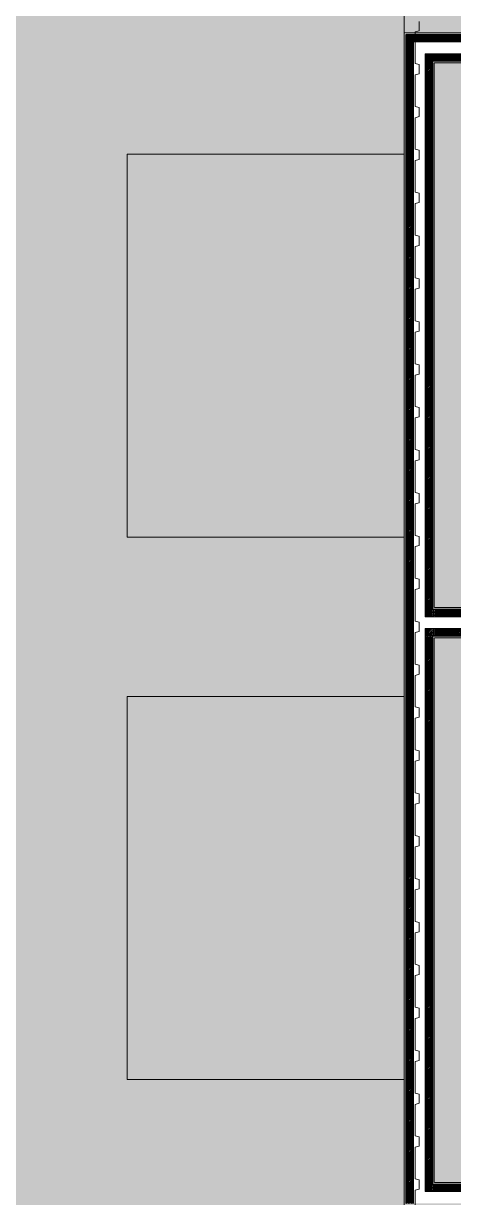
# Model space of a CAD drawing. Header units: millimetres. Extents: x 141848 to 1648660, y -465012 to -151356.
# Drawn here: x 174324 to 178335, y -216756 to -205809 of the extents above; entities that cross this region are included whole.
import ezdxf

# ---------------------------------------------------------------- set-up
doc = ezdxf.new("R2010")
doc.units = ezdxf.units.MM
doc.header["$MEASUREMENT"] = 0
doc.linetypes.add('Wipeout_Contour', pattern=[1000, 0, -1000])
doc.layers.add('Sols_ Dalles', color=7, linetype='Continuous')
pattern_1 = [(45, (0, 175), (-55.68466, 55.68466), [0, -52.5, 0, -78.75]), (110, (175, 175), (74.000794, 26.934086), [0, -38.5, 0, -66.5])]
pattern_2 = [(45, (0, 0), (-7.0710678, 7.0710678), [])]

# ---------------------------------------------------------------- blocks, each defined once
blk = doc.blocks.new('Dalle_23_2', base_point=(162761, -188434))
at = {"layer": 'Sols_ Dalles', "linetype": 'Continuous', "lineweight": 0, "true_color": 0x3f3f3f}
blk.add_hatch(color=250, dxfattribs=at).paths.add_polyline_path([(162761, -188434), (162761, -231396), (177876, -231396), (177876, -188434)])
at = {"layer": 'Sols_ Dalles', "color": 250, "linetype": 'Continuous', "lineweight": 5, "true_color": 0x1f1f1f, "flags": 128}
blk.add_lwpolyline([(162761, -188434), (177876, -188434), (177876, -231396), (162761, -231396)], close=True, dxfattribs=at)
blk = doc.blocks.new('Dalle_24_2', base_point=(177876, -216896))
at = {"layer": 'Sols_ Dalles', "linetype": 'Continuous', "lineweight": 0, "true_color": 0x3f3f3f}
blk.add_hatch(color=250, dxfattribs=at).paths.add_polyline_path([(177876, -216896), (177876, -231396), (185576, -231396), (185576, -216896), (195375, -216896), (195375, -205896), (185576, -205896), (185576, -188411), (177876, -188411), (177876, -205896)])
at = {"layer": 'Sols_ Dalles', "color": 250, "linetype": 'Continuous', "lineweight": 5, "true_color": 0x1f1f1f, "flags": 128}
blk.add_lwpolyline([(177876, -216896), (177876, -231396), (185576, -231396), (185576, -216896), (195375, -216896), (195375, -205896), (185576, -205896), (185576, -188411), (177876, -188411), (177876, -205896)], close=True, dxfattribs=at)
blk = doc.blocks.new('Mur_108_2', base_point=(177876, -205896))
at = {"color": 254, "linetype": 'Wipeout_Contour', "lineweight": 0, "ltscale": 816301.70327}
blk.add_wipeout([(177891, -205911), (177876, -205896), (177876, -205911)], dxfattribs=at)
at = {"color": 254, "linetype": 'Wipeout_Contour', "lineweight": 0, "ltscale": 817423.021547}
blk.add_wipeout([(178156, -206176), (178141, -206161), (178141, -206176)], dxfattribs=at)
at = {"linetype": 'Continuous', "lineweight": 5, "true_color": 0x5f5f5f}
h = blk.add_hatch(dxfattribs=at)
h.set_pattern_fill('Enduit_0002', color=251, style=0, pattern_type=2)
h.set_pattern_definition(pattern_1)
h.paths.add_polyline_path([(177891, -205911), (177876, -205896), (177876, -205911)])
h = blk.add_hatch(dxfattribs=at)
h.set_pattern_fill('Enduit_0002', color=251, style=0, pattern_type=2)
h.set_pattern_definition(pattern_1)
h.paths.add_polyline_path([(178156, -206176), (178141, -206161), (178141, -206176)])
at = {"color": 254, "linetype": 'Wipeout_Contour', "lineweight": 0, "ltscale": 816484.372447}
blk.add_wipeout([(177961, -205981), (177891, -205911), (177891, -205981)], dxfattribs=at)
at = {"linetype": 'Continuous', "lineweight": 5, "true_color": 0x5f5f5f}
h = blk.add_hatch(dxfattribs=at)
h.set_pattern_fill('Briques_terre_cuite__int_94', color=251, style=0, pattern_type=2)
h.set_pattern_definition(pattern_2)
h.paths.add_polyline_path([(177961, -205981), (177891, -205911), (177891, -205981)])
at = {"color": 254, "linetype": 'Wipeout_Contour', "lineweight": 0, "ltscale": 1098216.086922957}
blk.add_wipeout([(177891, -205911), (185296, -205911), (185296, -205896), (177891, -205896)], dxfattribs=at)
at = {"color": 254, "linetype": 'Wipeout_Contour', "lineweight": 0, "ltscale": 816867.260576}
blk.add_wipeout([(178071, -206091), (177961, -205981), (177961, -206091)], dxfattribs=at)
at = {"linetype": 'Continuous', "lineweight": 5, "true_color": 0x5f5f5f}
h = blk.add_hatch(dxfattribs=at)
h.set_pattern_fill('Enduit_0002', color=251, style=0, pattern_type=2)
h.set_pattern_definition(pattern_1)
h.paths.add_polyline_path([(177891, -205911), (185296, -205911), (185296, -205896), (177891, -205896)])
at = {"color": 254, "linetype": 'Wipeout_Contour', "lineweight": 0, "ltscale": 817246.019956}
blk.add_wipeout([(178141, -206161), (178071, -206091), (178071, -206161)], dxfattribs=at)
at = {"linetype": 'Continuous', "lineweight": 5, "true_color": 0x5f5f5f}
h = blk.add_hatch(dxfattribs=at)
h.set_pattern_fill('Briques_terre_cuite__int_94', color=251, style=0, pattern_type=2)
h.set_pattern_definition(pattern_2)
h.paths.add_polyline_path([(178141, -206161), (178071, -206091), (178071, -206161)])
at = {"color": 254, "linetype": 'Wipeout_Contour', "lineweight": 0, "ltscale": 816298.748157}
blk.add_wipeout([(177891, -205896), (177876, -205896), (177891, -205911)], dxfattribs=at)
at = {"color": 254, "linetype": 'Wipeout_Contour', "lineweight": 0, "ltscale": 1098435.124131426}
blk.add_wipeout([(177961, -205981), (185296, -205981), (185296, -205911), (177961, -205911)], dxfattribs=at)
at = {"linetype": 'Continuous', "lineweight": 5, "true_color": 0x5f5f5f}
h = blk.add_hatch(dxfattribs=at)
h.set_pattern_fill('Enduit_0002', color=251, style=0, pattern_type=2)
h.set_pattern_definition(pattern_1)
h.paths.add_polyline_path([(177891, -205896), (177876, -205896), (177891, -205911)])
h = blk.add_hatch(dxfattribs=at)
h.set_pattern_fill('Briques_terre_cuite__int_94', color=251, style=0, pattern_type=2)
h.set_pattern_definition(pattern_2)
h.paths.add_polyline_path([(177961, -205981), (185296, -205981), (185296, -205911), (177961, -205911)])
at = {"color": 254, "linetype": 'Wipeout_Contour', "lineweight": 0, "ltscale": 1099357.708882553}
blk.add_wipeout([(178156, -206176), (185296, -206176), (185296, -206161), (178156, -206161)], dxfattribs=at)
at = {"linetype": 'Continuous', "lineweight": 5, "true_color": 0x5f5f5f}
h = blk.add_hatch(dxfattribs=at)
h.set_pattern_fill('Enduit_0002', color=251, style=0, pattern_type=2)
h.set_pattern_definition(pattern_1)
h.paths.add_polyline_path([(178156, -206176), (185296, -206176), (185296, -206161), (178156, -206161)])
at = {"color": 254, "linetype": 'Wipeout_Contour', "lineweight": 0, "ltscale": 816475.755189}
blk.add_wipeout([(177961, -205911), (177891, -205911), (177961, -205981)], dxfattribs=at)
at = {"color": 254, "linetype": 'Wipeout_Contour', "lineweight": 0, "ltscale": 1098848.993650395}
blk.add_wipeout([(178071, -206091), (185296, -206091), (185296, -205981), (178071, -205981)], dxfattribs=at)
at = {"linetype": 'Continuous', "lineweight": 5, "true_color": 0x5f5f5f}
h = blk.add_hatch(dxfattribs=at)
h.set_pattern_fill('Briques_terre_cuite__int_94', color=251, style=0, pattern_type=2)
h.set_pattern_definition(pattern_2)
h.paths.add_polyline_path([(177961, -205911), (177891, -205911), (177961, -205981)])
at = {"color": 7, "linetype": 'Continuous', "lineweight": 5}
for p, q in [((177891, -205911), (177891, -205981)), ((177961, -205911), (177891, -205911)), ((185296, -205911), (177961, -205911))]:
    blk.add_line(p, q, dxfattribs=at)
at = {"color": 7, "linetype": 'Continuous', "lineweight": 5, "flags": 128}
for points in [[(177876, -205896), (177876, -205911)], [(185296, -205896), (177876, -205896)]]:
    blk.add_lwpolyline(points, dxfattribs=at)
at = {"color": 254, "linetype": 'Wipeout_Contour', "lineweight": 0, "ltscale": 817420.068543}
blk.add_wipeout([(178156, -206161), (178141, -206161), (178156, -206176)], dxfattribs=at)
at = {"linetype": 'Continuous', "lineweight": 5, "true_color": 0x5f5f5f}
h = blk.add_hatch(dxfattribs=at)
h.set_pattern_fill('Enduit_0002', color=251, style=0, pattern_type=2)
h.set_pattern_definition(pattern_1)
h.paths.add_polyline_path([(178156, -206161), (178141, -206161), (178156, -206176)])
at = {"color": 254, "linetype": 'Wipeout_Contour', "lineweight": 0, "ltscale": 816854.530426}
blk.add_wipeout([(178071, -205981), (177961, -205981), (178071, -206091)], dxfattribs=at)
at = {"color": 7, "linetype": 'Continuous', "lineweight": 5}
for p, q in [((177961, -205981), (177961, -206091)), ((178071, -205981), (177961, -205981)), ((185296, -205981), (178071, -205981))]:
    blk.add_line(p, q, dxfattribs=at)
at = {"color": 254, "linetype": 'Wipeout_Contour', "lineweight": 0, "ltscale": 1099210.568425837}
blk.add_wipeout([(178141, -206161), (185296, -206161), (185296, -206091), (178141, -206091)], dxfattribs=at)
at = {"linetype": 'Continuous', "lineweight": 5, "true_color": 0x5f5f5f}
h = blk.add_hatch(dxfattribs=at)
h.set_pattern_fill('Briques_terre_cuite__int_94', color=251, style=0, pattern_type=2)
h.set_pattern_definition(pattern_2)
h.paths.add_polyline_path([(178141, -206161), (185296, -206161), (185296, -206091), (178141, -206091)])
at = {"color": 254, "linetype": 'Wipeout_Contour', "lineweight": 0, "ltscale": 817237.409407}
blk.add_wipeout([(178141, -206091), (178071, -206091), (178141, -206161)], dxfattribs=at)
at = {"linetype": 'Continuous', "lineweight": 5, "true_color": 0x5f5f5f}
h = blk.add_hatch(dxfattribs=at)
h.set_pattern_fill('Briques_terre_cuite__int_94', color=251, style=0, pattern_type=2)
h.set_pattern_definition(pattern_2)
h.paths.add_polyline_path([(178141, -206091), (178071, -206091), (178141, -206161)])
at = {"color": 7, "linetype": 'Continuous', "lineweight": 5}
for p, q in [((178071, -206091), (178071, -206161)), ((178141, -206091), (178071, -206091)), ((185296, -206091), (178141, -206091)), ((178141, -206161), (178141, -206176)), ((178141, -206161), (185296, -206161))]:
    blk.add_line(p, q, dxfattribs=at)
at = {"color": 7, "linetype": 'Continuous', "lineweight": 5, "flags": 128}
blk.add_lwpolyline([(178156, -206176), (185296, -206176)], dxfattribs=at)
blk = doc.blocks.new('Mur_110_2', base_point=(195375, -216896))
at = {"color": 254, "linetype": 'Wipeout_Contour', "lineweight": 0, "ltscale": 841393.270096}
blk.add_wipeout([(178141, -216616), (178141, -216631), (178156, -216616)], dxfattribs=at)
at = {"color": 254, "linetype": 'Wipeout_Contour', "lineweight": 0, "ltscale": 841381.153226}
blk.add_wipeout([(178071, -216701), (177961, -216701), (177961, -216811)], dxfattribs=at)
at = {"linetype": 'Continuous', "lineweight": 5, "true_color": 0x5f5f5f}
h = blk.add_hatch(dxfattribs=at)
h.set_pattern_fill('Enduit_0002', color=251, style=0, pattern_type=2)
h.set_pattern_definition(pattern_1)
h.paths.add_polyline_path([(178141, -216616), (178141, -216631), (178156, -216616)])
at = {"color": 254, "linetype": 'Wipeout_Contour', "lineweight": 0, "ltscale": 841372.081685}
blk.add_wipeout([(178071, -216631), (178071, -216701), (178141, -216631)], dxfattribs=at)
at = {"linetype": 'Continuous', "lineweight": 5, "true_color": 0x5f5f5f}
h = blk.add_hatch(dxfattribs=at)
h.set_pattern_fill('Briques_terre_cuite__int_94', color=251, style=0, pattern_type=2)
h.set_pattern_definition(pattern_2)
h.paths.add_polyline_path([(178071, -216631), (178071, -216701), (178141, -216631)])
at = {"color": 254, "linetype": 'Wipeout_Contour', "lineweight": 0, "ltscale": 841414.520443}
blk.add_wipeout([(178156, -216616), (178141, -216631), (178156, -216631)], dxfattribs=at)
at = {"color": 254, "linetype": 'Wipeout_Contour', "lineweight": 0, "ltscale": 841536.111159}
blk.add_wipeout([(178071, -216701), (177961, -216811), (178071, -216811)], dxfattribs=at)
at = {"linetype": 'Continuous', "lineweight": 5, "true_color": 0x5f5f5f}
h = blk.add_hatch(dxfattribs=at)
h.set_pattern_fill('Enduit_0002', color=251, style=0, pattern_type=2)
h.set_pattern_definition(pattern_1)
h.paths.add_polyline_path([(178156, -216616), (178141, -216631), (178156, -216631)])
at = {"color": 7, "linetype": 'Continuous', "lineweight": 5}
blk.add_line((177961, -216701), (177961, -216811), dxfattribs=at)
at = {"color": 254, "linetype": 'Wipeout_Contour', "lineweight": 0, "ltscale": 1131367.05850493}
blk.add_wipeout([(178071, -216811), (185296, -216811), (185296, -216701), (178071, -216701)], dxfattribs=at)
at = {"color": 254, "linetype": 'Wipeout_Contour', "lineweight": 0, "ltscale": 1131068.87650674}
blk.add_wipeout([(178156, -216631), (185296, -216631), (185296, -216616), (178156, -216616)], dxfattribs=at)
at = {"linetype": 'Continuous', "lineweight": 5, "true_color": 0x5f5f5f}
h = blk.add_hatch(dxfattribs=at)
h.set_pattern_fill('Enduit_0002', color=251, style=0, pattern_type=2)
h.set_pattern_definition(pattern_1)
h.paths.add_polyline_path([(178156, -216631), (185296, -216631), (185296, -216616), (178156, -216616)])
at = {"color": 254, "linetype": 'Wipeout_Contour', "lineweight": 0, "ltscale": 841470.745224}
blk.add_wipeout([(178141, -216631), (178071, -216701), (178141, -216701)], dxfattribs=at)
at = {"linetype": 'Continuous', "lineweight": 5, "true_color": 0x5f5f5f}
h = blk.add_hatch(dxfattribs=at)
h.set_pattern_fill('Briques_terre_cuite__int_94', color=251, style=0, pattern_type=2)
h.set_pattern_definition(pattern_2)
h.paths.add_polyline_path([(178141, -216631), (178071, -216701), (178141, -216701)])
at = {"color": 7, "linetype": 'Continuous', "lineweight": 5}
blk.add_line((178071, -216631), (178071, -216701), dxfattribs=at)
at = {"color": 254, "linetype": 'Wipeout_Contour', "lineweight": 0, "ltscale": 1131180.07473482}
blk.add_wipeout([(178141, -216701), (185296, -216701), (185296, -216631), (178141, -216631)], dxfattribs=at)
at = {"linetype": 'Continuous', "lineweight": 5, "true_color": 0x5f5f5f}
h = blk.add_hatch(dxfattribs=at)
h.set_pattern_fill('Briques_terre_cuite__int_94', color=251, style=0, pattern_type=2)
h.set_pattern_definition(pattern_2)
h.paths.add_polyline_path([(178141, -216701), (185296, -216701), (185296, -216631), (178141, -216631)])
at = {"color": 7, "linetype": 'Continuous', "lineweight": 5}
for p, q in [((178141, -216616), (178141, -216631)), ((185296, -216631), (178141, -216631)), ((178071, -216701), (178141, -216701)), ((178141, -216701), (185296, -216701))]:
    blk.add_line(p, q, dxfattribs=at)
at = {"color": 7, "linetype": 'Continuous', "lineweight": 5, "flags": 128}
blk.add_lwpolyline([(185296, -216616), (178156, -216616)], dxfattribs=at)
blk = doc.blocks.new('Mur_111_2', base_point=(177876, -216896))
at = {"color": 254, "linetype": 'Wipeout_Contour', "lineweight": 0, "ltscale": 1105209.055086378}
blk.add_wipeout([(177891, -216881), (177891, -205911), (177876, -205911), (177876, -216881)], dxfattribs=at)
at = {"color": 254, "linetype": 'Wipeout_Contour', "lineweight": 0, "ltscale": 1097645.732920272}
blk.add_wipeout([(178156, -211256), (178156, -206176), (178141, -206176), (178141, -211256)], dxfattribs=at)
at = {"color": 254, "linetype": 'Wipeout_Contour', "lineweight": 0, "ltscale": 1106206.847679934}
blk.add_wipeout([(178156, -211536), (178156, -211521), (178141, -211521), (178141, -211536)], dxfattribs=at)
at = {"linetype": 'Continuous', "lineweight": 5, "true_color": 0x5f5f5f}
h = blk.add_hatch(dxfattribs=at)
h.set_pattern_fill('Enduit_0002', color=251, style=0, pattern_type=2)
h.set_pattern_definition(pattern_1)
h.paths.add_polyline_path([(177891, -216881), (177891, -205911), (177876, -205911), (177876, -216881)])
h = blk.add_hatch(dxfattribs=at)
h.set_pattern_fill('Enduit_0002', color=251, style=0, pattern_type=2)
h.set_pattern_definition(pattern_1)
h.paths.add_polyline_path([(178156, -211256), (178156, -206176), (178141, -206176), (178141, -211256)])
h = blk.add_hatch(dxfattribs=at)
h.set_pattern_fill('Enduit_0002', color=251, style=0, pattern_type=2)
h.set_pattern_definition(pattern_1)
h.paths.add_polyline_path([(178156, -211536), (178156, -211521), (178141, -211521), (178141, -211536)])
at = {"color": 254, "linetype": 'Wipeout_Contour', "lineweight": 0, "ltscale": 1105316.247698485}
blk.add_wipeout([(177891, -205981), (177891, -216811), (177961, -216811), (177961, -205981)], dxfattribs=at)
at = {"color": 254, "linetype": 'Wipeout_Contour', "lineweight": 0, "ltscale": 1105396.288857299}
blk.add_wipeout([(178156, -211271), (178156, -211256), (178141, -211256), (178141, -211271)], dxfattribs=at)
at = {"color": 254, "linetype": 'Wipeout_Contour', "lineweight": 0, "ltscale": 1114039.250614944}
blk.add_wipeout([(178156, -216616), (178156, -211536), (178141, -211536), (178141, -216616)], dxfattribs=at)
at = {"linetype": 'Continuous', "lineweight": 5, "true_color": 0x5f5f5f}
h = blk.add_hatch(dxfattribs=at)
h.set_pattern_fill('Briques_terre_cuite__int_94', color=251, style=0, pattern_type=2)
h.set_pattern_definition(pattern_2)
h.paths.add_polyline_path([(177891, -205981), (177891, -216811), (177961, -216811), (177961, -205981)])
h = blk.add_hatch(dxfattribs=at)
h.set_pattern_fill('Enduit_0002', color=251, style=0, pattern_type=2)
h.set_pattern_definition(pattern_1)
h.paths.add_polyline_path([(178156, -211271), (178156, -211256), (178141, -211256), (178141, -211271)])
h = blk.add_hatch(dxfattribs=at)
h.set_pattern_fill('Enduit_0002', color=251, style=0, pattern_type=2)
h.set_pattern_definition(pattern_1)
h.paths.add_polyline_path([(178156, -216616), (178156, -211536), (178141, -211536), (178141, -216616)])
at = {"color": 7, "linetype": 'Continuous', "lineweight": 5}
for p, q in [((177891, -205911), (177891, -205981)), ((177891, -205981), (177891, -216811))]:
    blk.add_line(p, q, dxfattribs=at)
at = {"color": 7, "linetype": 'Continuous', "lineweight": 5, "flags": 128}
blk.add_lwpolyline([(177876, -205911), (177876, -216881)], dxfattribs=at)
at = {"color": 254, "linetype": 'Wipeout_Contour', "lineweight": 0, "ltscale": 1097303.07466265}
blk.add_wipeout([(178071, -211341), (178071, -206091), (177961, -206091), (177961, -211341)], dxfattribs=at)
at = {"color": 7, "linetype": 'Continuous', "lineweight": 5}
blk.add_line((177961, -205981), (177961, -206091), dxfattribs=at)
at = {"color": 254, "linetype": 'Wipeout_Contour', "lineweight": 0, "ltscale": 1097535.610810011}
blk.add_wipeout([(178141, -211271), (178141, -206161), (178071, -206161), (178071, -211271)], dxfattribs=at)
at = {"color": 254, "linetype": 'Wipeout_Contour', "lineweight": 0, "ltscale": 1105460.073086165}
blk.add_wipeout([(178071, -211451), (178071, -211341), (177961, -211341), (177961, -211451)], dxfattribs=at)
at = {"linetype": 'Continuous', "lineweight": 5, "true_color": 0x5f5f5f}
h = blk.add_hatch(dxfattribs=at)
h.set_pattern_fill('Briques_terre_cuite__int_94', color=251, style=0, pattern_type=2)
h.set_pattern_definition(pattern_2)
h.paths.add_polyline_path([(178141, -211271), (178141, -206161), (178071, -206161), (178071, -211271)])
at = {"color": 7, "linetype": 'Continuous', "lineweight": 5}
for p, q in [((177961, -206091), (177961, -211341)), ((178071, -206091), (178071, -206161)), ((178141, -206161), (178141, -206176))]:
    blk.add_line(p, q, dxfattribs=at)
at = {"color": 254, "linetype": 'Wipeout_Contour', "lineweight": 0, "ltscale": 1113701.597807075}
blk.add_wipeout([(177961, -211451), (177961, -216701), (178071, -216701), (178071, -211451)], dxfattribs=at)
at = {"color": 7, "linetype": 'Continuous', "lineweight": 5}
for p, q in [((177961, -211341), (177961, -211451)), ((177961, -211451), (177961, -216701)), ((177961, -216701), (177961, -216811))]:
    blk.add_line(p, q, dxfattribs=at)
at = {"color": 254, "linetype": 'Wipeout_Contour', "lineweight": 0, "ltscale": 1105416.694641163}
blk.add_wipeout([(178141, -211341), (178141, -211271), (178071, -211271), (178071, -211341)], dxfattribs=at)
at = {"color": 254, "linetype": 'Wipeout_Contour', "lineweight": 0, "ltscale": 1105967.31745343}
blk.add_wipeout([(178141, -211521), (178141, -211451), (178071, -211451), (178071, -211521)], dxfattribs=at)
at = {"linetype": 'Continuous', "lineweight": 5, "true_color": 0x5f5f5f}
h = blk.add_hatch(dxfattribs=at)
h.set_pattern_fill('Briques_terre_cuite__int_94', color=251, style=0, pattern_type=2)
h.set_pattern_definition(pattern_2)
h.paths.add_polyline_path([(178141, -211341), (178141, -211271), (178071, -211271), (178071, -211341)])
h = blk.add_hatch(dxfattribs=at)
h.set_pattern_fill('Briques_terre_cuite__int_94', color=251, style=0, pattern_type=2)
h.set_pattern_definition(pattern_2)
h.paths.add_polyline_path([(178141, -211521), (178141, -211451), (178071, -211451), (178071, -211521)])
at = {"color": 7, "linetype": 'Continuous', "lineweight": 5}
for p, q in [((178071, -206161), (178071, -211271)), ((178141, -211271), (178141, -206176)), ((178071, -211271), (178071, -211341)), ((178156, -211271), (178141, -211271)), ((178141, -211341), (178071, -211341)), ((178071, -211451), (178141, -211451))]:
    blk.add_line(p, q, dxfattribs=at)
at = {"color": 7, "linetype": 'Continuous', "lineweight": 5, "flags": 128}
blk.add_lwpolyline([(178156, -211256), (178156, -206176)], dxfattribs=at)
at = {"color": 254, "linetype": 'Wipeout_Contour', "lineweight": 0, "ltscale": 1113930.742542824}
blk.add_wipeout([(178141, -216631), (178141, -211521), (178071, -211521), (178071, -216631)], dxfattribs=at)
at = {"linetype": 'Continuous', "lineweight": 5, "true_color": 0x5f5f5f}
h = blk.add_hatch(dxfattribs=at)
h.set_pattern_fill('Briques_terre_cuite__int_94', color=251, style=0, pattern_type=2)
h.set_pattern_definition(pattern_2)
h.paths.add_polyline_path([(178141, -216631), (178141, -211521), (178071, -211521), (178071, -216631)])
at = {"color": 7, "linetype": 'Continuous', "lineweight": 5}
for p, q in [((178071, -211451), (178071, -211521)), ((178071, -211521), (178071, -216631)), ((178141, -211521), (178156, -211521)), ((178141, -216616), (178141, -211521)), ((178071, -216631), (178071, -216701)), ((178141, -216616), (178141, -216631))]:
    blk.add_line(p, q, dxfattribs=at)
at = {"color": 7, "linetype": 'Continuous', "lineweight": 5, "flags": 128}
blk.add_lwpolyline([(178156, -216616), (178156, -211536)], dxfattribs=at)
blk = doc.blocks.new('Mur_117_2', base_point=(185576, -211396))
at = {"color": 254, "linetype": 'Wipeout_Contour', "lineweight": 0, "ltscale": 1105526.259335811}
blk.add_wipeout([(178156, -211341), (178156, -211271), (178141, -211271), (178141, -211341)], dxfattribs=at)
at = {"color": 254, "linetype": 'Wipeout_Contour', "lineweight": 0, "ltscale": 1124729.631524595}
blk.add_wipeout([(185296, -211451), (185296, -211521), (185311, -211521), (185311, -211451)], dxfattribs=at)
at = {"linetype": 'Continuous', "lineweight": 5, "true_color": 0x5f5f5f}
h = blk.add_hatch(dxfattribs=at)
h.set_pattern_fill('Briques_terre_cuite__int_94', color=251, style=0, pattern_type=2)
h.set_pattern_definition(pattern_2)
h.paths.add_polyline_path([(178156, -211341), (178156, -211271), (178141, -211271), (178141, -211341)])
h = blk.add_hatch(dxfattribs=at)
h.set_pattern_fill('Briques_terre_cuite__int_94', color=251, style=0, pattern_type=2)
h.set_pattern_definition(pattern_2)
h.paths.add_polyline_path([(185296, -211451), (185296, -211521), (185311, -211521), (185311, -211451)])
at = {"color": 254, "linetype": 'Wipeout_Contour', "lineweight": 0, "ltscale": 1105801.524613}
blk.add_wipeout([(178156, -211451), (178156, -211341), (178141, -211341), (178141, -211451)], dxfattribs=at)
at = {"color": 254, "linetype": 'Wipeout_Contour', "lineweight": 0, "ltscale": 1124458.89558667}
blk.add_wipeout([(185296, -211341), (185296, -211451), (185311, -211451), (185311, -211341)], dxfattribs=at)
at = {"color": 254, "linetype": 'Wipeout_Contour', "lineweight": 0, "ltscale": 1124188.198458556}
blk.add_wipeout([(185296, -211271), (185296, -211341), (185311, -211341), (185311, -211271)], dxfattribs=at)
at = {"color": 254, "linetype": 'Wipeout_Contour', "lineweight": 0, "ltscale": 1106076.827601532}
blk.add_wipeout([(178156, -211521), (178156, -211451), (178141, -211451), (178141, -211521)], dxfattribs=at)
at = {"linetype": 'Continuous', "lineweight": 5, "true_color": 0x5f5f5f}
h = blk.add_hatch(dxfattribs=at)
h.set_pattern_fill('Briques_terre_cuite__int_94', color=251, style=0, pattern_type=2)
h.set_pattern_definition(pattern_2)
h.paths.add_polyline_path([(185296, -211271), (185296, -211341), (185311, -211341), (185311, -211271)])
h = blk.add_hatch(dxfattribs=at)
h.set_pattern_fill('Briques_terre_cuite__int_94', color=251, style=0, pattern_type=2)
h.set_pattern_definition(pattern_2)
h.paths.add_polyline_path([(178156, -211521), (178156, -211451), (178141, -211451), (178141, -211521)])
at = {"color": 254, "linetype": 'Wipeout_Contour', "lineweight": 0, "ltscale": 1114728.128493999}
blk.add_wipeout([(185296, -211256), (178156, -211256), (178156, -211271), (185296, -211271)], dxfattribs=at)
at = {"color": 254, "linetype": 'Wipeout_Contour', "lineweight": 0, "ltscale": 1105691.987195035}
blk.add_wipeout([(178141, -211451), (178141, -211341), (178071, -211341), (178071, -211451)], dxfattribs=at)
at = {"color": 254, "linetype": 'Wipeout_Contour', "lineweight": 0, "ltscale": 1124570.967242918}
blk.add_wipeout([(185311, -211341), (185311, -211451), (185381, -211451), (185381, -211341)], dxfattribs=at)
at = {"color": 254, "linetype": 'Wipeout_Contour', "lineweight": 0, "ltscale": 1115531.962706978}
blk.add_wipeout([(178156, -211536), (185296, -211536), (185296, -211521), (178156, -211521)], dxfattribs=at)
at = {"linetype": 'Continuous', "lineweight": 5, "true_color": 0x5f5f5f}
h = blk.add_hatch(dxfattribs=at)
h.set_pattern_fill('Enduit_0002', color=251, style=0, pattern_type=2)
h.set_pattern_definition(pattern_1)
h.paths.add_polyline_path([(185296, -211256), (178156, -211256), (178156, -211271), (185296, -211271)])
h = blk.add_hatch(dxfattribs=at)
h.set_pattern_fill('Enduit_0002', color=251, style=0, pattern_type=2)
h.set_pattern_definition(pattern_1)
h.paths.add_polyline_path([(178156, -211536), (185296, -211536), (185296, -211521), (178156, -211521)])
at = {"color": 254, "linetype": 'Wipeout_Contour', "lineweight": 0, "ltscale": 1115403.020742392}
blk.add_wipeout([(178156, -211521), (185296, -211521), (185296, -211451), (178156, -211451)], dxfattribs=at)
at = {"linetype": 'Continuous', "lineweight": 5, "true_color": 0x5f5f5f}
h = blk.add_hatch(dxfattribs=at)
h.set_pattern_fill('Briques_terre_cuite__int_94', color=251, style=0, pattern_type=2)
h.set_pattern_definition(pattern_2)
h.paths.add_polyline_path([(178156, -211521), (185296, -211521), (185296, -211451), (178156, -211451)])
at = {"color": 7, "linetype": 'Continuous', "lineweight": 5}
for p, q in [((178141, -211521), (178156, -211521)), ((178156, -211521), (185296, -211521)), ((185296, -211521), (185311, -211521))]:
    blk.add_line(p, q, dxfattribs=at)
at = {"color": 7, "linetype": 'Continuous', "lineweight": 5, "flags": 128}
blk.add_lwpolyline([(178156, -211536), (185296, -211536)], dxfattribs=at)
at = {"color": 254, "linetype": 'Wipeout_Contour', "lineweight": 0, "ltscale": 1115130.001308921}
blk.add_wipeout([(178156, -211451), (185296, -211451), (185296, -211341), (178156, -211341)], dxfattribs=at)
at = {"color": 7, "linetype": 'Continuous', "lineweight": 5}
for p, q in [((178071, -211451), (178141, -211451)), ((178141, -211451), (178156, -211451)), ((178156, -211451), (185296, -211451)), ((185296, -211451), (185311, -211451)), ((185311, -211451), (185381, -211451))]:
    blk.add_line(p, q, dxfattribs=at)
at = {"color": 254, "linetype": 'Wipeout_Contour', "lineweight": 0, "ltscale": 1114857.020136079}
blk.add_wipeout([(178156, -211341), (185296, -211341), (185296, -211271), (178156, -211271)], dxfattribs=at)
at = {"linetype": 'Continuous', "lineweight": 5, "true_color": 0x5f5f5f}
h = blk.add_hatch(dxfattribs=at)
h.set_pattern_fill('Briques_terre_cuite__int_94', color=251, style=0, pattern_type=2)
h.set_pattern_definition(pattern_2)
h.paths.add_polyline_path([(178156, -211341), (185296, -211341), (185296, -211271), (178156, -211271)])
at = {"color": 7, "linetype": 'Continuous', "lineweight": 5}
for p, q in [((178156, -211271), (178141, -211271)), ((185296, -211271), (178156, -211271)), ((185311, -211271), (185296, -211271)), ((178141, -211341), (178071, -211341)), ((178156, -211341), (178141, -211341)), ((178156, -211341), (185296, -211341)), ((185311, -211341), (185296, -211341)), ((185381, -211341), (185311, -211341))]:
    blk.add_line(p, q, dxfattribs=at)
at = {"color": 7, "linetype": 'Continuous', "lineweight": 5, "flags": 128}
blk.add_lwpolyline([(185296, -211256), (178156, -211256)], dxfattribs=at)
blk = doc.blocks.new('Tôle profilée 25_2')
at = {"color": 7, "linetype": 'Continuous', "lineweight": 5}
for p, q in [((0, 28400), (0, 28252.775)), ((0, 28252.775), (-38, 28243.25)), ((-38, 28243.25), (-38, 28156.75)), ((-38, 28156.75), (0, 28147.225)), ((0, 28147.225), (0, 28000)), ((0, 28000), (0, 27852.775)), ((0, 27852.775), (-38, 27843.25)), ((-38, 27843.25), (-38, 27756.75)), ((-38, 27756.75), (0, 27747.225)), ((0, 27747.225), (0, 27600)), ((0, 27600), (0, 27452.775)), ((0, 27452.775), (-38, 27443.25)), ((-38, 27443.25), (-38, 27356.75)), ((-38, 27356.75), (0, 27347.225)), ((0, 27347.225), (0, 27200)), ((0, 27200), (0, 27052.775)), ((0, 27052.775), (-38, 27043.25)), ((-38, 27043.25), (-38, 26956.75)), ((-38, 26956.75), (0, 26947.225)), ((0, 26947.225), (0, 26800)), ((0, 26800), (0, 26652.775)), ((0, 26652.775), (-38, 26643.25)), ((-38, 26643.25), (-38, 26556.75)), ((-38, 26556.75), (0, 26547.225)), ((0, 26547.225), (0, 26400)), ((0, 26400), (0, 26252.775)), ((0, 26252.775), (-38, 26243.25)), ((-38, 26243.25), (-38, 26156.75)), ((-38, 26156.75), (0, 26147.225)), ((0, 26147.225), (0, 26000)), ((0, 26000), (0, 25852.775)), ((0, 25852.775), (-38, 25843.25)), ((-38, 25843.25), (-38, 25756.75)), ((-38, 25756.75), (0, 25747.225)), ((0, 25747.225), (0, 25600)), ((0, 25600), (0, 25452.775)), ((0, 25452.775), (-38, 25443.25)), ((-38, 25443.25), (-38, 25356.75)), ((-38, 25356.75), (0, 25347.225)), ((0, 25347.225), (0, 25200)), ((0, 25200), (0, 25052.775)), ((0, 25052.775), (-38, 25043.25)), ((-38, 25043.25), (-38, 24956.75)), ((-38, 24956.75), (0, 24947.225)), ((0, 24947.225), (0, 24800)), ((0, 24800), (0, 24652.775)), ((0, 24652.775), (-38, 24643.25)), ((-38, 24643.25), (-38, 24556.75)), ((-38, 24556.75), (0, 24547.225)), ((0, 24547.225), (0, 24400)), ((0, 24400), (0, 24252.775)), ((0, 24252.775), (-38, 24243.25)), ((-38, 24243.25), (-38, 24156.75)), ((-38, 24156.75), (0, 24147.225)), ((0, 24147.225), (0, 24000)), ((0, 24000), (0, 23852.775)), ((0, 23852.775), (-38, 23843.25)), ((-38, 23843.25), (-38, 23756.75)), ((-38, 23756.75), (0, 23747.225)), ((0, 23747.225), (0, 23600)), ((0, 23600), (0, 23452.775)), ((0, 23452.775), (-38, 23443.25)), ((-38, 23443.25), (-38, 23356.75)), ((-38, 23356.75), (0, 23347.225)), ((0, 23347.225), (0, 23200)), ((0, 23200), (0, 23052.775)), ((0, 23052.775), (-38, 23043.25)), ((-38, 23043.25), (-38, 22956.75)), ((-38, 22956.75), (0, 22947.225)), ((0, 22947.225), (0, 22800)), ((0, 22800), (0, 22652.775)), ((0, 22652.775), (-38, 22643.25)), ((-38, 22643.25), (-38, 22556.75)), ((-38, 22556.75), (0, 22547.225)), ((0, 22547.225), (0, 22400)), ((0, 22400), (0, 22252.775)), ((0, 22252.775), (-38, 22243.25)), ((-38, 22243.25), (-38, 22156.75)), ((-38, 22156.75), (0, 22147.225)), ((0, 22147.225), (0, 22000)), ((0, 22000), (0, 21852.775)), ((0, 21852.775), (-38, 21843.25)), ((-38, 21843.25), (-38, 21756.75)), ((-38, 21756.75), (0, 21747.225)), ((0, 21747.225), (0, 21600)), ((0, 21600), (0, 21452.775)), ((0, 21452.775), (-38, 21443.25)), ((-38, 21443.25), (-38, 21356.75)), ((-38, 21356.75), (0, 21347.225)), ((0, 21347.225), (0, 21200)), ((0, 21200), (0, 21052.775)), ((0, 21052.775), (-38, 21043.25)), ((-38, 21043.25), (-38, 20956.75)), ((-38, 20956.75), (0, 20947.225)), ((0, 20947.225), (0, 20800)), ((0, 20800), (0, 20652.775)), ((0, 20652.775), (-38, 20643.25)), ((-38, 20643.25), (-38, 20556.75)), ((-38, 20556.75), (0, 20547.225)), ((0, 20547.225), (0, 20400)), ((0, 20400), (0, 20252.775)), ((0, 20252.775), (-38, 20243.25)), ((-38, 20243.25), (-38, 20156.75)), ((-38, 20156.75), (0, 20147.225)), ((0, 20147.225), (0, 20000)), ((0, 20000), (0, 19852.775)), ((0, 19852.775), (-38, 19843.25)), ((-38, 19843.25), (-38, 19756.75)), ((-38, 19756.75), (0, 19747.225)), ((0, 19747.225), (0, 19600)), ((0, 19600), (0, 19452.775)), ((0, 19452.775), (-38, 19443.25)), ((-38, 19443.25), (-38, 19356.75)), ((-38, 19356.75), (0, 19347.225)), ((0, 19347.225), (0, 19200)), ((0, 19200), (0, 19052.775)), ((0, 19052.775), (-38, 19043.25)), ((-38, 19043.25), (-38, 18956.75)), ((-38, 18956.75), (0, 18947.225)), ((0, 18947.225), (0, 18800)), ((0, 18800), (0, 18652.775)), ((0, 18652.775), (-38, 18643.25)), ((-38, 18643.25), (-38, 18556.75)), ((-38, 18556.75), (0, 18547.225)), ((0, 18547.225), (0, 18400)), ((0, 18400), (0, 18252.775)), ((0, 18252.775), (-38, 18243.25)), ((-38, 18243.25), (-38, 18156.75)), ((-38, 18156.75), (0, 18147.225)), ((0, 18147.225), (0, 18000)), ((0, 18000), (0, 17852.775)), ((0, 17852.775), (-38, 17843.25)), ((-38, 17843.25), (-38, 17756.75)), ((-38, 17756.75), (0, 17747.225)), ((0, 17747.225), (0, 17600)), ((0, 17600), (0, 17452.775)), ((0, 17452.775), (-38, 17443.25)), ((-38, 17443.25), (-38, 17356.75))]:
    blk.add_line(p, q, dxfattribs=at)

msp = doc.modelspace()

# ---------------------------------------------------------------- hatches: boundary and pattern name
at = {"layer": 'Sols_ Dalles', "linetype": 'Continuous', "lineweight": 0, "true_color": 0x102f29}
for points in [[(175290.279, -207025.765), (177875.542, -207025.765), (177875.542, -210597.389), (175290.279, -210597.389)], [(175290.279, -212084.961), (177875.542, -212084.961), (177875.542, -215656.584), (175290.279, -215656.584)]]:
    msp.add_hatch(color=118, dxfattribs=at).paths.add_polyline_path(points)

# ---------------------------------------------------------------- linework, layer by layer
at = {"layer": 'Sols_ Dalles', "color": 7, "linetype": 'Continuous', "lineweight": 5, "flags": 128}
for points in [[(175290.279, -207025.765), (177875.542, -207025.765), (177875.542, -210597.389), (175290.279, -210597.389)], [(175290.279, -212084.961), (177875.542, -212084.961), (177875.542, -215656.584), (175290.279, -215656.584)]]:
    msp.add_lwpolyline(points, close=True, dxfattribs=at)

# ---------------------------------------------------------------- block references
at = {"layer": 'Sols_ Dalles', "color": 250, "linetype": 'Continuous', "lineweight": 5, "true_color": 0x1f1f1f}
for name, p in [('Dalle_23_2', (162760.681, -188433.997)), ('Dalle_24_2', (177875.542, -216895.57))]:
    msp.add_blockref(name, p, dxfattribs=at)

# ---------------------------------------------------------------- next in the draw order: block references
at = {"color": 7, "lineweight": 5}
for name, p in [('Mur_108_2', (177875.542, -205895.57)), ('Mur_110_2', (195375.042, -216895.57))]:
    msp.add_blockref(name, p, dxfattribs=at)

# ---------------------------------------------------------------- next in the draw order: block references
msp.add_blockref('Mur_111_2', (177875.542, -216895.57), dxfattribs=at)

# ---------------------------------------------------------------- next in the draw order: block references
at = {"color": 7, "linetype": 'Continuous', "lineweight": 5, "zscale": 1000, "rotation": 180}
msp.add_blockref('Tôle profilée 25_2', (177975.542, -188433.997), dxfattribs=at)
at = {"color": 7, "lineweight": 5}
msp.add_blockref('Mur_117_2', (185576.034, -211395.57), dxfattribs=at)

doc.saveas('drawing.dxf')
